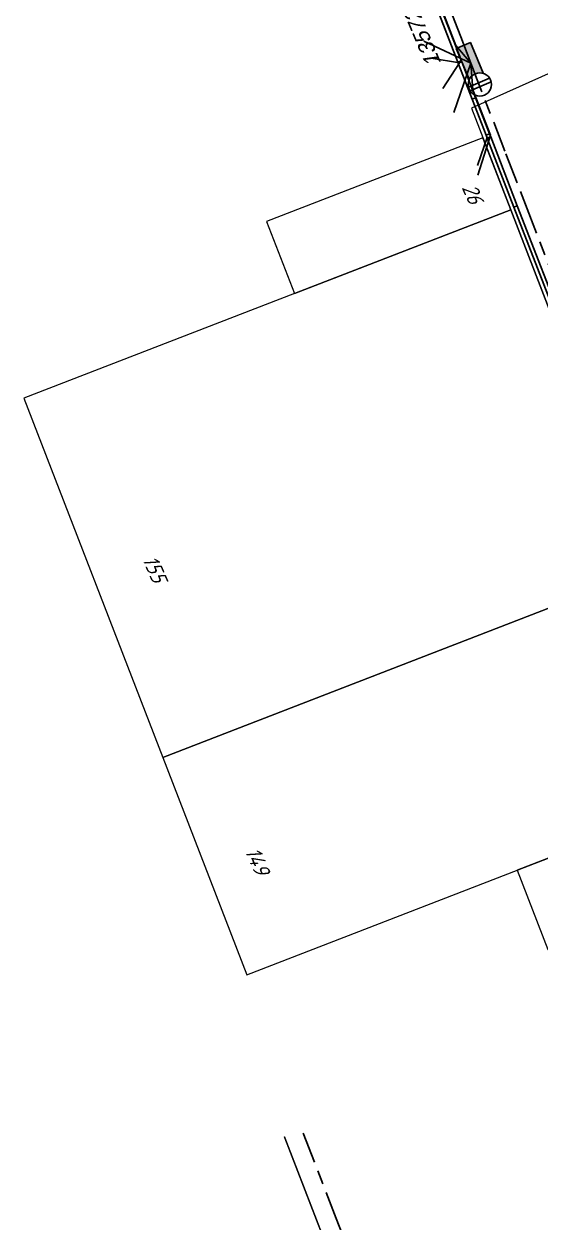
# Model space of a CAD drawing. Header units: metres. Extents: x 310412 to 311596, y 6269899 to 6270937.
# Drawn here: x 310478.4 to 310545.1, y 6270097.6 to 6270252.4 of the extents above; entities that cross this region are included whole.
import ezdxf
from ezdxf.enums import TextEntityAlignment as Align

# ---------------------------------------------------------------- set-up
doc = ezdxf.new("R2010")
doc.units = ezdxf.units.M
doc.linetypes.add('Cable Exist UG', pattern=[8.2, 4, -1.2, 1.8, -1.2])
doc.layers.get('0').update_dxf_attribs({"color": 6})
doc.layers.add('Cadastre Land Parcels_SP_EXT', color=9, linetype='Continuous', lineweight=5)
doc.layers.add('Cadastre Roads_SP_EXT', color=9, linetype='Continuous', lineweight=5)
for name, color, linetype in [('Duct_SP_EXT', 7, 'Continuous'), ('Equip_LV_EXT', 7, 'Continuous'), ('Mains_HV_EXT', 7, 'Continuous'), ('Mains_LV_EXT', 7, 'Continuous'), ('Services_SP_EXT', 7, 'Continuous'), ('SupportsUG_SP_LV_EXT', 7, 'Continuous'), ('Trench_SP_EXT', 7, 'Continuous')]:
    doc.layers.add(name, color=color, linetype=linetype)
doc.styles.add('ARIAL', font='arial.ttf', dxfattribs={"height": 2})
doc.styles.add('ISOCP ITALIC', font='isocp.shx', dxfattribs={"oblique": 20})
doc.styles.get("Standard").update_dxf_attribs({"font": 'arial.ttf'})

# ---------------------------------------------------------------- blocks, each defined once
blk = doc.blocks.new('PILLAR_EXT')
blk.add_hatch(color=256).paths.add_polyline_path([(-2.475, 0.99), (-2.475, -0.99), (2.475, -0.99), (2.475, 0.99)])
blk.add_lwpolyline([(-2.475, -0.99), (2.475, -0.99), (2.475, 0.99), (-2.475, 0.99)], close=True)
at = {"style": 'ARIAL', "oblique": 15, "flags": 8}
blk.add_attdef('ASSET_NUM', (1.5, 3.5), '', height=2, dxfattribs=at)
for tag, p, flags in [('OWNED_BY', (0, -0.2), 9), ('STATE', (0, -0.4), 9), ('SUPPORT_TYPE', (0, -0.6), 9), ('USAGE', (0, -0.8), 9), ('LEGEND', (0, -1), 9), ('LOCATION', (0, -1.2), 9), ('NOTES', (0, -1.4), 9), ('PARENT', (0, -1.6), 9), ('STREETNAME', (0, -1.8), 9), ('SUBURB', (0, -2), 1)]:
    blk.add_attdef(tag, p, '', height=0.2, dxfattribs=dict(flags=flags))
blk = doc.blocks.new('LV_UG_LINKS_CLOSED_EXT')
blk.add_wipeout([(-1.06, 1.06), (-1.18, 0.92), (-1.29, 0.76), (-1.37, 0.59), (-1.43, 0.42), (-1.48, 0.23), (-1.49, 0.05), (-1.49, -0.14), (-1.46, -0.33), (-1.41, -0.51), (-1.33, -0.68), (-1.24, -0.84), (-1.12, -0.99), (-0.99, -1.12), (-0.84, -1.24), (-0.68, -1.33), (-0.51, -1.41), (-0.33, -1.46), (-0.14, -1.49), (0.05, -1.49), (0.23, -1.48), (0.42, -1.43), (0.59, -1.37), (0.76, -1.29), (0.92, -1.18), (1.06, -1.06), (1.18, -0.92), (1.29, -0.76), (1.37, -0.59), (1.43, -0.42), (1.48, -0.23), (1.49, -0.05), (1.49, 0.14), (1.46, 0.33), (1.41, 0.51), (1.33, 0.68), (1.24, 0.84), (1.12, 0.99), (0.99, 1.12), (0.84, 1.24), (0.68, 1.33), (0.51, 1.41), (0.33, 1.46), (0.14, 1.49), (-0.05, 1.49), (-0.23, 1.48), (-0.42, 1.43), (-0.59, 1.37), (-0.76, 1.29), (-0.92, 1.18)])
for p, q in [((-0.25, -1.48), (-0.25, 1.48)), ((0.25, -1.48), (0.25, 1.48))]:
    blk.add_line(p, q)
blk.add_circle((0, 0), 1.5)
at = {"flags": 9}
for tag, p in [('ACTUAL_STATUS', (0, 0)), ('CONSTRUCTED_VOLTAGE', (0, -0.2)), ('OPERATING_VOLTAGE', (0, -0.6)), ('ORIENTATION', (0, -0.8)), ('STATE', (0, -1)), ('SWITCH_TYPE', (0, -1.2)), ('NO_PHASES', (0, -0.4)), ('USAGE', (0, -1.4)), ('NOTES', (0, -1.6))]:
    blk.add_attdef(tag, text='', height=0.2, dxfattribs=at).set_placement(p, align=Align.MIDDLE_LEFT)
at = {"flags": 1}
blk.add_attdef('Z', (0, 0), '', height=0.2, dxfattribs=at)

msp = doc.modelspace()

# ---------------------------------------------------------------- linework, layer by layer
at = {"layer": 'Cadastre Land Parcels_SP_EXT', "linetype": 'Continuous'}
for points in [[(310541.34, 6270228.42), (310537.73, 6270237.74), (310509.76, 6270226.93), (310513.37, 6270217.61), (310541.34, 6270228.42)], [(310559.32, 6270181.96), (310541.34, 6270228.42), (310478.36, 6270204.09), (310496.34, 6270157.61), (310559.32, 6270181.96)], [(310570.18, 6270153.87), (310559.32, 6270181.96), (310496.34, 6270157.61), (310507.2, 6270129.53), (310570.18, 6270153.87)], [(310574.15, 6270143.62), (310570.18, 6270153.87), (310542.18, 6270143.05), (310546.15, 6270132.8), (310574.15, 6270143.62)]]:
    msp.add_lwpolyline(points, close=True, dxfattribs=at)
at = {"layer": 'Cadastre Roads_SP_EXT', "linetype": 'Continuous'}
msp.add_lwpolyline([(310576.3, 6270197.92), (310566.16, 6270224.14), (310556.01, 6270250.38), (310536.25, 6270241.57), (310541.34, 6270228.42), (310559.32, 6270181.96), (310576.3, 6270197.92)], close=True, dxfattribs=at)
at = {"layer": 'Duct_SP_EXT'}
for p, q in [((310534.51, 6270247.5), (310530.95, 6270256.72)), ((310534.96, 6270247.67), (310531.39, 6270256.89)), ((310534.51, 6270247.5), (310534.73, 6270247.59)), ((310534.55, 6270247.39), (310534.78, 6270247.48)), ((310534.96, 6270247.67), (310534.73, 6270247.59)), ((310535, 6270247.56), (310534.78, 6270247.48)), ((310538.16, 6270238.06), (310538.38, 6270238.15)), ((310538.61, 6270238.24), (310538.38, 6270238.15)), ((310538.76, 6270237.84), (310538.61, 6270238.24)), ((310538.31, 6270237.67), (310538.16, 6270238.06)), ((310538.31, 6270237.67), (310538.54, 6270237.76)), ((310538.31, 6270237.67), (310538.54, 6270237.76)), ((310541.75, 6270228.76), (310538.31, 6270237.67)), ((310538.76, 6270237.84), (310538.54, 6270237.76)), ((310538.76, 6270237.84), (310538.54, 6270237.76)), ((310542.2, 6270228.93), (310538.76, 6270237.84)), ((310541.75, 6270228.76), (310541.97, 6270228.84)), ((310542.2, 6270228.93), (310541.97, 6270228.84)), ((310560.12, 6270182.6), (310542.2, 6270228.93)), ((310559.68, 6270182.43), (310541.75, 6270228.76))]:
    msp.add_line(p, q, dxfattribs=at)
at = {"layer": 'Mains_HV_EXT', "linetype": 'Cable Exist UG', "const_width": 0.2}
msp.add_lwpolyline([(310622.77, 6270088.67), (310616.39, 6270085.98), (310616.39, 6270085.98), (310612.76, 6270095.86), (310598.83, 6270090.44), (310598.83, 6270090.44), (310591.38, 6270093.91), (310567.99, 6270084.87), (310555.4, 6270080.01), (310555.4, 6270080.01), (310533.3, 6270071.47), (310527.31, 6270069.16), (310527.31, 6270069.16), (310512.05, 6270108.64)], dxfattribs=at)
at = {"layer": 'Mains_LV_EXT', "linetype": 'Cable Exist UG'}
for points in [[(310536.18, 6270247.38), (310534.87, 6270250.78), (310534.87, 6270250.78), (310532.44, 6270257.07), (310530.64, 6270261.73), (310525.99, 6270273.74), (310527.83, 6270274.52), (310527.83, 6270274.52), (310527.09, 6270276.44), (310525.29, 6270281.1), (310523.86, 6270284.78), (310521.54, 6270285.24)], [(310514.51, 6270109.05), (310518.77, 6270098.03), (310518.77, 6270098.03), (310522.28, 6270088.96)]]:
    msp.add_lwpolyline(points, dxfattribs=at)
at = {"layer": 'Services_SP_EXT'}
for points in [[(310536.18, 6270247.38), (310534.23, 6270249.65), (310534.23, 6270249.65), (310531.51, 6270256.71), (310526.76, 6270259.44)], [(310536.18, 6270247.38), (310530.09, 6270250.23)]]:
    msp.add_lwpolyline(points, dxfattribs=at)
at = {"layer": 'Trench_SP_EXT', "linetype": 'Cable Exist UG'}
for points in [[(310532.57, 6270244.12), (310534.7, 6270247.43), (310531.06, 6270248.04)], [(310538.35, 6270237.91), (310536.88, 6270233.63)]]:
    msp.add_lwpolyline(points, dxfattribs=at)

# ---------------------------------------------------------------- block references
at = {"layer": 'SupportsUG_SP_LV_EXT'}
ref = msp.add_blockref('PILLAR_EXT', (310536.18, 6270247.38), dxfattribs=dict(at, rotation=112.9536069523403))
ref.add_attrib('ASSET_NUM', '135723', (310532.38, 6270247.4), dxfattribs={"layer": '0', "height": 2, "rotation": 112.9536, "style": 'ARIAL', "oblique": 15})

# ---------------------------------------------------------------- texts
at = {"layer": 'Cadastre Land Parcels_SP_EXT', "style": 'ISOCP ITALIC', "oblique": 20}
for s, rotation, p in [('26', 293.5513, (310534.97, 6270231.32)), ('155', 293.5438, (310493.64, 6270183.28)), ('149', 293.5231, (310506.91, 6270145.56))]:
    msp.add_text(s, height=2, rotation=rotation, dxfattribs=at).set_placement(p)

# ---------------------------------------------------------------- next in the draw order: block references
at = {"layer": 'Equip_LV_EXT', "rotation": 112.9536071604397}
msp.add_blockref('LV_UG_LINKS_CLOSED_EXT', (310537.35, 6270244.62), dxfattribs=at)

# ---------------------------------------------------------------- next in the draw order: linework, layer by layer
at = {"layer": 'Duct_SP_EXT'}
for p, q in [((310536.36, 6270242.73), (310534.55, 6270247.39)), ((310536.8, 6270242.9), (310535, 6270247.56)), ((310536.36, 6270242.73), (310536.58, 6270242.81)), ((310538.16, 6270238.06), (310536.36, 6270242.73)), ((310536.8, 6270242.9), (310536.58, 6270242.81)), ((310538.61, 6270238.24), (310536.8, 6270242.9))]:
    msp.add_line(p, q, dxfattribs=at)
at = {"layer": 'Mains_LV_EXT', "linetype": 'Cable Exist UG'}
msp.add_lwpolyline([(310536.18, 6270247.38), (310540.72, 6270235.65), (310540.72, 6270235.65), (310543.24, 6270229.11), (310560.28, 6270185.1), (310562.21, 6270185.64), (310562.21, 6270185.64), (310563.1, 6270183.35), (310568.54, 6270169.28), (310573.97, 6270155.22), (310575.96, 6270150.09), (310577.94, 6270144.96), (310580.22, 6270143.97), (310580.22, 6270143.97), (310591.52, 6270147.83), (310592.85, 6270144.46), (310592.85, 6270144.46), (310597.25, 6270132.74), (310602.82, 6270118.36), (310611.02, 6270114.73), (310633.6, 6270123.47), (310631.06, 6270129.81), (310630.94, 6270131.69)], dxfattribs=at)
at = {"layer": 'Services_SP_EXT'}
for points in [[(310536.18, 6270247.38), (310533.99, 6270241.02)], [(310536.18, 6270247.38), (310536.44, 6270243.95), (310536.44, 6270243.95), (310536.92, 6270242.72), (310538.72, 6270238.05), (310537.11, 6270232.9)]]:
    msp.add_lwpolyline(points, dxfattribs=at)

doc.saveas('drawing.dxf')
